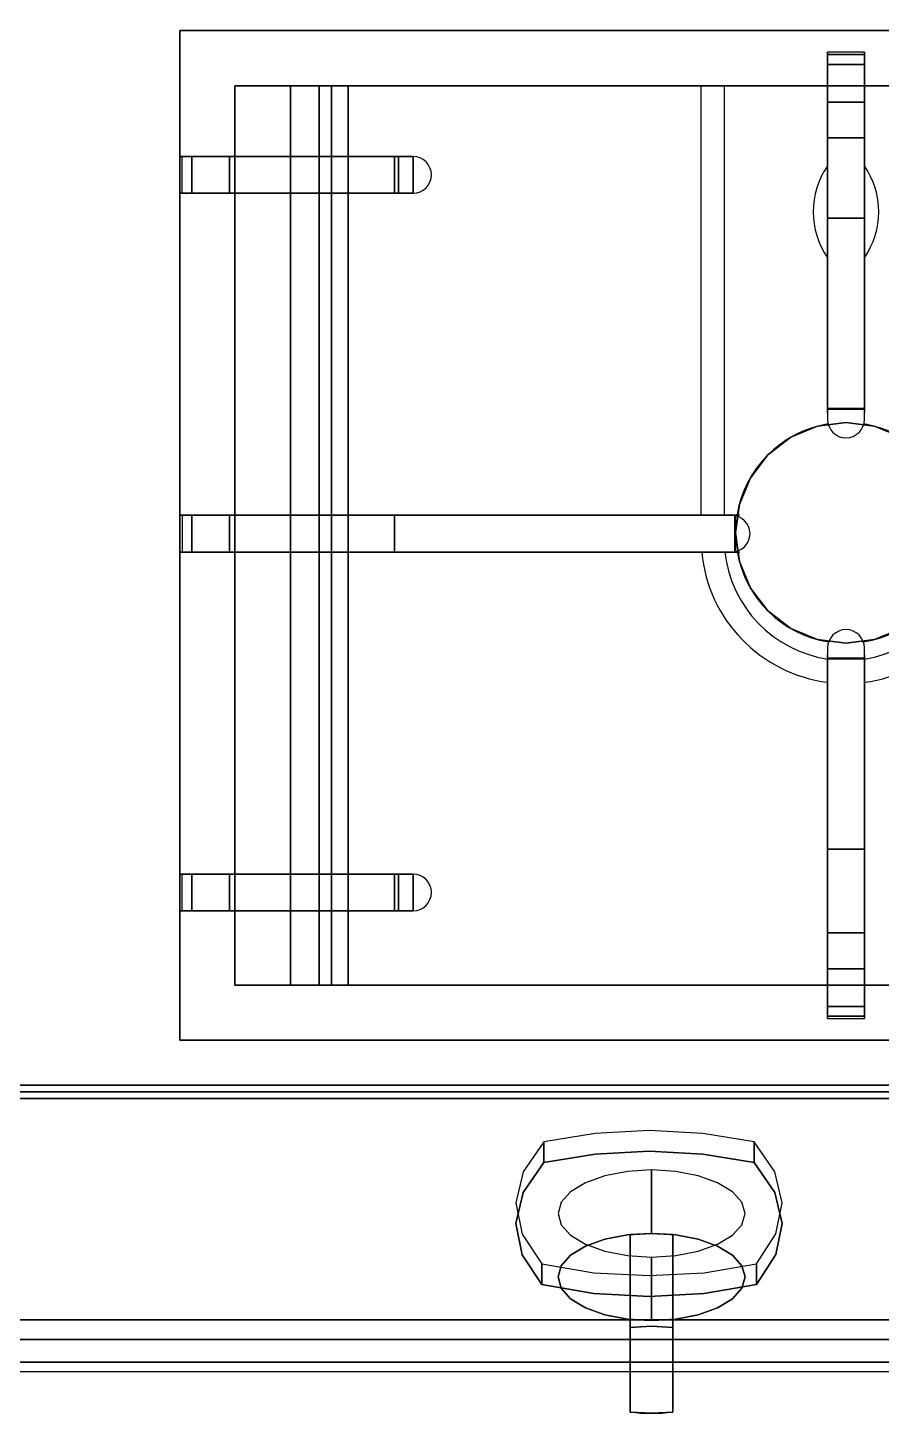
# Model space of a CAD drawing. Header units: millimetres. Extents: x -1 to 1223, y -741 to 23.
# Drawn here: x 772.9 to 1004.9, y -741.4 to -364.8 of the extents above; entities that cross this region are included whole.
import ezdxf

# ---------------------------------------------------------------- set-up
doc = ezdxf.new("R2010")
doc.units = ezdxf.units.MM
for name, color, linetype in [('PQ_200_2D', 1, 'Continuous'), ('PQ_200_3D', 1, 'Continuous'), ('PQ_204_2D', 7, 'Continuous'), ('PQ_204_3D', 7, 'Continuous'), ('PQ_BLUE_3D', 5, 'Continuous'), ('PQ_BRONZE_3D', 40, 'Continuous'), ('PQ_CHROMIUM_3D', 7, 'Continuous')]:
    doc.layers.add(name, color=color, linetype=linetype)

msp = doc.modelspace()

# ---------------------------------------------------------------- linework, layer by layer
at = {"layer": 'PQ_200_2D'}
msp.add_lwpolyline([(0, 0), (0, -730), (1200, -730), (1200, 0)], close=True, dxfattribs=at)
at = {"layer": 'PQ_200_3D'}
for points in [[(1200, -721.37, 900.61), (1200, 0, 900.61), (0, 0, 900.61), (0, -721.37, 900.61)], [(0, -103.19, 649.81), (1200, -103.19, 649.81), (1200, -652.22, 649.81), (0, -652.22, 649.81)], [(1200, -652.22, 649.81), (1200, -652.22, 661.47), (0, -652.22, 661.47), (0, -652.22, 649.81)], [(0, -653.99, 812.4), (1200, -653.99, 812.4), (1200, -727.47, 885.88), (0, -727.47, 885.88)], [(1200, -715.96, 694.58), (1200, -653.99, 812.4), (0, -653.99, 812.4), (0, -715.96, 694.58)], [(1200, -655.84, 664.61), (1200, -715.96, 656.16), (0, -715.96, 656.16), (0, -655.84, 664.61)], [(0, -715.96, 656.16), (1200, -715.96, 656.16), (1200, -715.96, 694.58), (0, -715.96, 694.58)]]:
    msp.add_3dface(points, dxfattribs=at)
for points, invisible_edges in [([(0, -652.22, 661.47), (1200, -652.22, 661.47), (1200, -652.32, 662.24), (0, -652.32, 662.24)], 4), ([(0, -652.32, 662.24), (1200, -652.32, 662.24), (1200, -652.59, 662.96), (0, -652.59, 662.96)], 5), ([(0, -652.59, 662.96), (1200, -652.59, 662.96), (1200, -653.04, 663.59), (0, -653.04, 663.59)], 5), ([(1200, -653.62, 664.1), (0, -653.62, 664.1), (0, -653.04, 663.59), (1200, -653.04, 663.59)], 5), ([(0, -653.62, 664.1), (1200, -653.62, 664.1), (1200, -654.31, 664.45), (0, -654.31, 664.45)], 5), ([(0, -654.31, 664.45), (1200, -654.31, 664.45), (1200, -655.06, 664.63), (0, -655.06, 664.63)], 5), ([(0, -655.06, 664.63), (1200, -655.06, 664.63), (1200, -655.84, 664.61), (0, -655.84, 664.61)], 1), ([(1200, -721.37, 900.61), (0, -721.37, 900.61), (0, -723.6, 900.32), (1200, -723.6, 900.32)], 4), ([(1200, -723.6, 900.32), (0, -723.6, 900.32), (0, -725.69, 899.46), (1200, -725.69, 899.46)], 5), ([(1200, -725.69, 899.46), (0, -725.69, 899.46), (0, -727.47, 898.08), (1200, -727.47, 898.08)], 5), ([(1200, -727.47, 898.08), (0, -727.47, 898.08), (0, -728.84, 896.3), (1200, -728.84, 896.3)], 5), ([(1200, -728.84, 887.67), (0, -728.84, 887.67), (0, -727.47, 885.88), (1200, -727.47, 885.88)], 1), ([(1200, -728.84, 896.3), (0, -728.84, 896.3), (0, -729.71, 894.22), (1200, -729.71, 894.22)], 5), ([(1200, -729.71, 889.75), (0, -729.71, 889.75), (0, -728.84, 887.67), (1200, -728.84, 887.67)], 5), ([(1200, -729.71, 894.22), (0, -729.71, 894.22), (0, -730, 891.98), (1200, -730, 891.98)], 5), ([(1200, -730, 891.98), (0, -730, 891.98), (0, -729.71, 889.75), (1200, -729.71, 889.75)], 5)]:
    msp.add_3dface(points, dxfattribs=dict(at, invisible_edges=invisible_edges))
at = {"layer": 'PQ_204_2D'}
for p, q in [((860.03, -399.85), (860.03, -380.64)), ((955.92, -497.35), (955.92, -380.64)), ((962.17, -380.64), (962.17, -497.35)), ((829.23, -409.85), (829.23, -497.35)), ((860.03, -497.35), (860.03, -409.85)), ((829.23, -507.35), (829.23, -594.85)), ((860.03, -594.85), (860.03, -507.35)), ((860.03, -625), (860.03, -604.85)), ((0, -715.96), (1200, -715.96))]:
    msp.add_line(p, q, dxfattribs=at)
msp.add_lwpolyline([(814.23, -365.64), (814.23, -640), (1176.36, -640), (1176.36, -365.64)], close=True, dxfattribs=at)
for points in [[(990.3, -371.52), (990.3, -471.29, 1), (1000.3, -471.29), (1000.3, -371.52)], [(1000.3, -634.12), (1000.3, -533.4, 1), (990.3, -533.4), (990.3, -634.12)]]:
    msp.add_lwpolyline(points, format="xyb", close=True, dxfattribs=at)
for points in [[(990.3, -380.64), (829.23, -380.64), (829.23, -399.85)], [(1161.36, -399.85), (1161.36, -380.64), (1000.3, -380.64)], [(829.23, -604.85), (829.23, -625), (990.3, -625)], [(1000.3, -625), (1161.36, -625), (1161.36, -604.85)]]:
    msp.add_lwpolyline(points, dxfattribs=at)
for points in [[(814.23, -409.85), (877.64, -409.85, 1), (877.64, -399.85), (814.23, -399.85)], [(814.23, -507.35), (964.22, -507.35, 1), (964.22, -497.35), (814.23, -497.35)], [(814.23, -604.85), (877.64, -604.85, 1), (877.64, -594.85), (814.23, -594.85)], [(936.67, -730), (936.67, -741.07, 0.053728), (948.24, -741.07), (948.24, -730)]]:
    msp.add_lwpolyline(points, format="xyb", dxfattribs=at)
for centre, radius, start, end in [((1008.39, -414.86), 21.99, 145.3641, 214.6359), ((982.2, -414.86), 21.99, 325.3641, 34.6359), ((995.3, -502.14), 30, 99.2908, 171.2076), ((995.3, -502.14), 30, 8.7924, 80.7092), ((995.3, -503.67), 39.38, 185.3598, 262.7046), ((995.3, -503.67), 33.13, 186.375, 261.3184), ((995.3, -502.14), 30, 189.5574, 260.9395), ((995.3, -502.14), 30, 279.0605, 350.4426), ((995.3, -503.67), 39.38, 277.2954, 354.6402), ((995.3, -503.67), 33.13, 278.6816, 353.625)]:
    msp.add_arc(centre, radius, start, end, dxfattribs=at)
at = {"layer": 'PQ_204_3D'}
for points, invisible_edges in [([(829.23, -380.64, 905.64), (1161.36, -380.64, 905.64), (1176.36, -365.64, 905.64), (814.23, -365.64, 905.64)], 10), ([(829.23, -625, 905.64), (829.23, -380.64, 905.64), (814.23, -365.64, 905.64), (814.23, -640, 905.64)], 10), ([(990.3, -398.54, 911.54), (990.3, -372.43, 921.73), (990.3, -371.53, 913.7), (990.3, -394.74, 905.64)], 5), ([(990.3, -372.14, 905.64), (990.3, -394.74, 905.64), (990.3, -371.53, 913.7)], 2), ([(990.3, -372.43, 921.73), (1000.3, -372.43, 921.73), (1000.3, -371.53, 913.7), (990.3, -371.53, 913.7)], 5), ([(1000.3, -372.14, 905.64), (990.3, -372.14, 905.64), (990.3, -371.53, 913.7), (1000.3, -371.53, 913.7)], 4), ([(990.3, -385.05, 934.21), (990.3, -374.83, 929.45), (990.3, -372.43, 921.73), (990.3, -398.54, 911.54)], 12), ([(1000.3, -372.43, 921.73), (990.3, -372.43, 921.73), (990.3, -374.83, 929.45), (1000.3, -374.83, 929.45)], 1), ([(1000.3, -394.74, 905.64), (1000.3, -372.14, 905.64), (1000.3, -371.53, 913.7), (1000.3, -398.54, 911.54)], 4), ([(1000.3, -398.54, 911.54), (1000.3, -371.53, 913.7), (1000.3, -372.43, 921.73), (1000.3, -385.05, 934.21)], 13), ([(1000.3, -372.43, 921.73), (1000.3, -374.83, 929.45), (1000.3, -385.05, 934.21)], 12), ([(1136.8, -380.64, 903.15), (1137.67, -380.64, 903.26), (1161.36, -380.64, 900.64), (829.23, -380.64, 900.64)], 10), ([(853.79, -380.64, 903.15), (1135.93, -380.64, 903.26), (1136.8, -380.64, 903.15), (829.23, -380.64, 900.64)], 13), ([(853.79, -380.64, 903.15), (829.23, -380.64, 900.64), (852.92, -380.64, 903.26)], 3), ([(852.1, -380.64, 903.57), (852.92, -380.64, 903.26), (829.23, -380.64, 900.64), (844.38, -380.64, 905.64)], 14), ([(829.23, -380.64, 900.64), (829.23, -380.64, 905.64), (844.38, -380.64, 905.64)], 12), ([(844.38, -380.64, 905.64), (848.36, -380.64, 905.03), (852.1, -380.64, 903.57)], 12), ([(848.36, -380.64, 905.03), (844.38, -380.64, 905.64), (844.38, -625, 905.64), (848.36, -625, 905.03)], 8), ([(848.36, -625, 905.03), (852.1, -625, 903.57), (852.1, -380.64, 903.57), (848.36, -380.64, 905.03)], 8), ([(852.92, -380.64, 903.26), (852.1, -380.64, 903.57), (852.1, -625, 903.57), (852.92, -625, 903.26)], 8), ([(853.79, -380.64, 903.15), (852.92, -380.64, 903.26), (852.92, -625, 903.26), (853.79, -625, 903.15)], 10), ([(1135.93, -380.64, 903.26), (853.79, -380.64, 903.15), (854.66, -380.64, 903.26)], 13), ([(853.79, -625, 903.15), (854.66, -625, 903.26), (854.66, -380.64, 903.26), (853.79, -380.64, 903.15)], 10), ([(1130.56, -380.64, 904.32), (1135.11, -380.64, 903.57), (1135.93, -380.64, 903.26), (854.66, -380.64, 903.26)], 13), ([(854.66, -380.64, 903.26), (855.49, -380.64, 903.57), (860.03, -380.64, 904.32), (1130.56, -380.64, 904.32)], 10), ([(855.49, -380.64, 903.57), (854.66, -380.64, 903.26), (854.66, -625, 903.26), (855.49, -625, 903.57)], 2), ([(855.49, -380.64, 903.57), (856.93, -380.64, 904.14), (858.47, -380.64, 904.39), (860.03, -380.64, 904.32)], 8), ([(855.49, -625, 903.57), (856.93, -625, 904.14), (856.93, -380.64, 904.14), (855.49, -380.64, 903.57)], 2), ([(856.93, -625, 904.14), (858.47, -625, 904.39), (858.47, -380.64, 904.39), (856.93, -380.64, 904.14)], 10), ([(858.47, -625, 904.39), (860.03, -625, 904.32), (860.03, -380.64, 904.32), (858.47, -380.64, 904.39)], 8), ([(990.3, -398.54, 911.54), (990.3, -403.67, 916.33), (990.3, -385.05, 934.21)], 14), ([(990.3, -409.81, 919.73), (990.3, -385.05, 934.21), (990.3, -403.67, 916.33)], 3), ([(990.3, -385.05, 934.21), (990.3, -409.81, 919.73), (990.3, -416.6, 921.52)], 13), ([(990.3, -468.35, 934.21), (990.3, -385.05, 934.21), (990.3, -416.6, 921.52), (990.3, -468.52, 931.83)], 10), ([(1000.3, -468.35, 934.21), (1000.3, -468.52, 931.83), (1000.3, -416.6, 921.52), (1000.3, -385.05, 934.21)], 5), ([(1000.3, -403.67, 916.33), (1000.3, -385.05, 934.21), (1000.3, -409.81, 919.73)], 3), ([(1000.3, -416.6, 921.52), (1000.3, -409.81, 919.73), (1000.3, -385.05, 934.21)], 14), ([(1000.3, -398.54, 911.54), (1000.3, -385.05, 934.21), (1000.3, -403.67, 916.33)], 3), ([(990.3, -394.74, 905.64), (1000.3, -394.74, 905.64), (1000.3, -398.54, 911.54), (990.3, -398.54, 911.54)], 4), ([(990.3, -398.54, 911.54), (1000.3, -398.54, 911.54), (1000.3, -403.67, 916.33), (990.3, -403.67, 916.33)], 5), ([(814.24, -399.85, 913.7), (815.14, -399.85, 921.73), (844.38, -399.85, 905.64), (814.85, -399.85, 905.64)], 2), ([(814.24, -409.85, 913.7), (814.24, -399.85, 913.7), (814.85, -399.85, 905.64), (814.85, -409.85, 905.64)], 1), ([(814.24, -399.85, 913.7), (814.24, -409.85, 913.7), (815.14, -409.85, 921.73), (815.14, -399.85, 921.73)], 5), ([(815.14, -399.85, 921.73), (817.54, -399.85, 929.45), (827.76, -399.85, 934.21), (844.38, -399.85, 905.64)], 12), ([(817.54, -409.85, 929.45), (817.54, -399.85, 929.45), (815.14, -399.85, 921.73), (815.14, -409.85, 921.73)], 4), ([(827.76, -399.85, 934.21), (873.65, -399.85, 934.21), (857.89, -399.85, 913.52), (844.38, -399.85, 905.64)], 10), ([(844.38, -409.85, 905.64), (844.38, -399.85, 905.64), (857.89, -399.85, 913.52), (857.89, -409.85, 913.52)], 4), ([(873.65, -399.85, 934.21), (874.89, -399.85, 921.18), (872.61, -399.85, 918.8), (857.89, -399.85, 913.52)], 9), ([(872.61, -399.85, 918.8), (872.61, -409.85, 918.8), (857.89, -409.85, 913.52), (857.89, -399.85, 913.52)], 4), ([(872.61, -409.85, 918.8), (872.61, -399.85, 918.8), (874.89, -399.85, 921.18), (874.89, -409.85, 921.18)], 4), ([(877.64, -399.85, 930.5), (877.48, -399.85, 927.2), (873.65, -399.85, 934.21), (874.64, -399.85, 934.09)], 10), ([(873.65, -399.85, 934.21), (877.48, -399.85, 927.2), (876.54, -399.85, 924.04), (874.89, -399.85, 921.18)], 9), ([(874.64, -409.85, 934.09), (874.64, -399.85, 934.09), (873.65, -399.85, 934.21), (873.65, -409.85, 934.21)], 1), ([(877.64, -399.85, 930.5), (874.64, -399.85, 934.09), (875.56, -399.85, 933.72)], 13), ([(875.56, -409.85, 933.72), (875.56, -399.85, 933.72), (874.64, -399.85, 934.09), (874.64, -409.85, 934.09)], 5), ([(874.89, -409.85, 921.18), (874.89, -399.85, 921.18), (876.54, -399.85, 924.04), (876.54, -409.85, 924.04)], 5), ([(877.64, -399.85, 930.5), (875.56, -399.85, 933.72), (876.37, -399.85, 933.14), (877.01, -399.85, 932.37)], 9), ([(875.56, -399.85, 933.72), (875.56, -409.85, 933.72), (876.37, -409.85, 933.14), (876.37, -399.85, 933.14)], 5), ([(876.37, -399.85, 933.14), (876.37, -409.85, 933.14), (877.01, -409.85, 932.37), (877.01, -399.85, 932.37)], 5), ([(877.48, -399.85, 927.2), (877.48, -409.85, 927.2), (876.54, -409.85, 924.04), (876.54, -399.85, 924.04)], 5), ([(877.44, -399.85, 931.47), (877.64, -399.85, 930.5), (877.01, -399.85, 932.37)], 2), ([(877.44, -409.85, 931.47), (877.44, -399.85, 931.47), (877.01, -399.85, 932.37), (877.01, -409.85, 932.37)], 5), ([(877.64, -409.85, 930.5), (877.64, -399.85, 930.5), (877.44, -399.85, 931.47), (877.44, -409.85, 931.47)], 4), ([(877.48, -409.85, 927.2), (877.48, -399.85, 927.2), (877.64, -399.85, 930.5), (877.64, -409.85, 930.5)], 1), ([(1000.3, -409.81, 919.73), (990.3, -409.81, 919.73), (990.3, -403.67, 916.33), (1000.3, -403.67, 916.33)], 5), ([(814.24, -409.85, 913.7), (814.85, -409.85, 905.64), (844.38, -409.85, 905.64), (815.14, -409.85, 921.73)], 4), ([(844.38, -409.85, 905.64), (857.89, -409.85, 913.52), (827.76, -409.85, 934.21), (815.14, -409.85, 921.73)], 14), ([(817.54, -409.85, 929.45), (815.14, -409.85, 921.73), (827.76, -409.85, 934.21)], 2), ([(827.76, -409.85, 934.21), (857.89, -409.85, 913.52), (873.65, -409.85, 934.21)], 3), ([(872.61, -409.85, 918.8), (874.89, -409.85, 921.18), (873.65, -409.85, 934.21), (857.89, -409.85, 913.52)], 6), ([(876.54, -409.85, 924.04), (877.48, -409.85, 927.2), (873.65, -409.85, 934.21), (874.89, -409.85, 921.18)], 6), ([(877.64, -409.85, 930.5), (874.64, -409.85, 934.09), (873.65, -409.85, 934.21), (877.48, -409.85, 927.2)], 5), ([(877.64, -409.85, 930.5), (876.37, -409.85, 933.14), (875.56, -409.85, 933.72), (874.64, -409.85, 934.09)], 9), ([(877.64, -409.85, 930.5), (877.44, -409.85, 931.47), (877.01, -409.85, 932.37), (876.37, -409.85, 933.14)], 8), ([(990.3, -409.81, 919.73), (1000.3, -409.81, 919.73), (1000.3, -416.6, 921.52), (990.3, -416.6, 921.52)], 1), ([(990.3, -468.35, 934.21), (990.3, -468.52, 931.83), (990.3, -468.65, 934.18)], 3), ([(1000.3, -468.35, 934.21), (990.3, -468.35, 934.21), (990.3, -468.65, 934.18), (1000.3, -468.65, 934.18)], 4), ([(990.3, -468.93, 934.07), (990.3, -468.65, 934.18), (990.3, -468.52, 931.83), (990.3, -469.17, 933.89)], 6), ([(990.3, -468.52, 931.83), (990.3, -469.49, 933.39), (990.3, -469.36, 933.66), (990.3, -469.17, 933.89)], 9), ([(990.3, -469.49, 933.39), (990.3, -468.52, 931.83), (990.3, -468.81, 931.91)], 13), ([(1000.3, -468.81, 931.91), (990.3, -468.81, 931.91), (990.3, -468.52, 931.83), (1000.3, -468.52, 931.83)], 1), ([(1000.3, -468.65, 934.18), (990.3, -468.65, 934.18), (990.3, -468.93, 934.07), (1000.3, -468.93, 934.07)], 5), ([(990.3, -469.55, 933.1), (990.3, -469.49, 933.39), (990.3, -468.81, 931.91), (990.3, -469.07, 932.06)], 10), ([(1000.3, -469.07, 932.06), (990.3, -469.07, 932.06), (990.3, -468.81, 931.91), (1000.3, -468.81, 931.91)], 5), ([(1000.3, -468.93, 934.07), (990.3, -468.93, 934.07), (990.3, -469.17, 933.89), (1000.3, -469.17, 933.89)], 5), ([(990.3, -469.28, 932.26), (990.3, -469.44, 932.52), (990.3, -469.53, 932.8), (990.3, -469.07, 932.06)], 4), ([(990.3, -469.55, 933.1), (990.3, -469.07, 932.06), (990.3, -469.53, 932.8)], 3), ([(1000.3, -469.28, 932.26), (990.3, -469.28, 932.26), (990.3, -469.07, 932.06), (1000.3, -469.07, 932.06)], 5), ([(1000.3, -469.17, 933.89), (990.3, -469.17, 933.89), (990.3, -469.36, 933.66), (1000.3, -469.36, 933.66)], 5), ([(1000.3, -469.44, 932.52), (990.3, -469.44, 932.52), (990.3, -469.28, 932.26), (1000.3, -469.28, 932.26)], 5), ([(1000.3, -469.36, 933.66), (990.3, -469.36, 933.66), (990.3, -469.49, 933.39), (1000.3, -469.49, 933.39)], 5), ([(1000.3, -469.53, 932.8), (990.3, -469.53, 932.8), (990.3, -469.44, 932.52), (1000.3, -469.44, 932.52)], 5), ([(1000.3, -469.49, 933.39), (990.3, -469.49, 933.39), (990.3, -469.55, 933.1), (1000.3, -469.55, 933.1)], 5), ([(990.3, -469.53, 932.8), (1000.3, -469.53, 932.8), (1000.3, -469.55, 933.1), (990.3, -469.55, 933.1)], 5), ([(1000.3, -468.35, 934.21), (1000.3, -468.65, 934.18), (1000.3, -468.52, 931.83)], 14), ([(1000.3, -469.49, 933.39), (1000.3, -469.55, 933.1), (1000.3, -468.81, 931.91), (1000.3, -468.52, 931.83)], 10), ([(1000.3, -468.52, 931.83), (1000.3, -469.17, 933.89), (1000.3, -469.36, 933.66), (1000.3, -469.49, 933.39)], 9), ([(1000.3, -468.93, 934.07), (1000.3, -469.17, 933.89), (1000.3, -468.52, 931.83), (1000.3, -468.65, 934.18)], 6), ([(1000.3, -469.55, 933.1), (1000.3, -469.53, 932.8), (1000.3, -469.07, 932.06), (1000.3, -468.81, 931.91)], 10), ([(1000.3, -469.53, 932.8), (1000.3, -469.44, 932.52), (1000.3, -469.28, 932.26), (1000.3, -469.07, 932.06)], 8), ([(844.38, -497.35, 905.64), (814.94, -497.35, 905.64), (814.28, -497.35, 913.72), (815.17, -497.35, 921.79)], 8), ([(815.17, -507.35, 921.79), (815.17, -497.35, 921.79), (814.28, -497.35, 913.72), (814.28, -507.35, 913.72)], 5), ([(814.94, -497.35, 905.64), (814.94, -507.35, 905.64), (814.28, -507.35, 913.72), (814.28, -497.35, 913.72)], 4), ([(827.76, -497.35, 934.21), (857.91, -497.35, 913.53), (844.38, -497.35, 905.64), (815.17, -497.35, 921.79)], 13), ([(827.76, -497.35, 934.21), (815.17, -497.35, 921.79), (817.56, -497.35, 929.54)], 1), ([(815.17, -497.35, 921.79), (815.17, -507.35, 921.79), (817.56, -507.35, 929.54), (817.56, -497.35, 929.54)], 1), ([(872.64, -497.35, 918.81), (827.76, -497.35, 934.21), (965.13, -497.35, 934.21)], 13), ([(857.91, -497.35, 913.53), (827.76, -497.35, 934.21), (872.64, -497.35, 918.81)], 3), ([(844.38, -507.35, 905.64), (844.38, -497.35, 905.64), (857.91, -497.35, 913.53), (857.91, -507.35, 913.53)], 4), ([(872.64, -497.35, 918.81), (872.64, -507.35, 918.81), (857.91, -507.35, 913.53), (857.91, -497.35, 913.53)], 4), ([(965.13, -497.35, 934.21), (965.43, -497.35, 934.18), (965.3, -497.35, 931.83), (872.64, -497.35, 918.81)], 10), ([(965.13, -497.35, 934.21), (965.13, -507.35, 934.21), (965.43, -507.35, 934.18), (965.43, -497.35, 934.18)], 4), ([(966.14, -497.35, 933.66), (966.27, -497.35, 933.39), (965.3, -497.35, 931.83), (965.95, -497.35, 933.89)], 6), ([(966.27, -497.35, 933.39), (966.33, -497.35, 933.1), (965.59, -497.35, 931.91), (965.3, -497.35, 931.83)], 10), ([(965.71, -497.35, 934.07), (965.95, -497.35, 933.89), (965.3, -497.35, 931.83), (965.43, -497.35, 934.18)], 6), ([(965.59, -497.35, 931.91), (965.59, -507.35, 931.91), (965.3, -507.35, 931.83), (965.3, -497.35, 931.83)], 1), ([(965.43, -497.35, 934.18), (965.43, -507.35, 934.18), (965.71, -507.35, 934.07), (965.71, -497.35, 934.07)], 5), ([(966.33, -497.35, 933.1), (966.31, -497.35, 932.8), (965.85, -497.35, 932.06), (965.59, -497.35, 931.91)], 10), ([(965.85, -497.35, 932.06), (965.85, -507.35, 932.06), (965.59, -507.35, 931.91), (965.59, -497.35, 931.91)], 5), ([(965.71, -497.35, 934.07), (965.71, -507.35, 934.07), (965.95, -507.35, 933.89), (965.95, -497.35, 933.89)], 5), ([(966.31, -497.35, 932.8), (966.22, -497.35, 932.52), (966.06, -497.35, 932.26), (965.85, -497.35, 932.06)], 8), ([(966.06, -497.35, 932.26), (966.06, -507.35, 932.26), (965.85, -507.35, 932.06), (965.85, -497.35, 932.06)], 5), ([(965.95, -497.35, 933.89), (965.95, -507.35, 933.89), (966.14, -507.35, 933.66), (966.14, -497.35, 933.66)], 5), ([(966.22, -497.35, 932.52), (966.22, -507.35, 932.52), (966.06, -507.35, 932.26), (966.06, -497.35, 932.26)], 5), ([(966.14, -497.35, 933.66), (966.14, -507.35, 933.66), (966.27, -507.35, 933.39), (966.27, -497.35, 933.39)], 5), ([(966.31, -497.35, 932.8), (966.31, -507.35, 932.8), (966.22, -507.35, 932.52), (966.22, -497.35, 932.52)], 5), ([(966.27, -497.35, 933.39), (966.27, -507.35, 933.39), (966.33, -507.35, 933.1), (966.33, -497.35, 933.1)], 5), ([(966.31, -507.35, 932.8), (966.31, -497.35, 932.8), (966.33, -497.35, 933.1), (966.33, -507.35, 933.1)], 5), ([(814.28, -507.35, 913.72), (814.94, -507.35, 905.64), (844.38, -507.35, 905.64), (815.17, -507.35, 921.79)], 4), ([(827.76, -507.35, 934.21), (817.56, -507.35, 929.54), (815.17, -507.35, 921.79), (844.38, -507.35, 905.64)], 12), ([(844.38, -507.35, 905.64), (857.91, -507.35, 913.53), (827.76, -507.35, 934.21)], 14), ([(872.64, -507.35, 918.81), (827.76, -507.35, 934.21), (857.91, -507.35, 913.53)], 3), ([(872.64, -507.35, 918.81), (965.3, -507.35, 931.83), (965.13, -507.35, 934.21), (827.76, -507.35, 934.21)], 10), ([(965.43, -507.35, 934.18), (965.13, -507.35, 934.21), (965.3, -507.35, 931.83), (965.71, -507.35, 934.07)], 6), ([(965.95, -507.35, 933.89), (965.71, -507.35, 934.07), (965.3, -507.35, 931.83)], 14), ([(965.3, -507.35, 931.83), (966.27, -507.35, 933.39), (966.14, -507.35, 933.66), (965.95, -507.35, 933.89)], 9), ([(966.27, -507.35, 933.39), (965.3, -507.35, 931.83), (965.59, -507.35, 931.91)], 13), ([(966.33, -507.35, 933.1), (966.27, -507.35, 933.39), (965.59, -507.35, 931.91), (965.85, -507.35, 932.06)], 10), ([(966.06, -507.35, 932.26), (966.22, -507.35, 932.52), (966.31, -507.35, 932.8), (965.85, -507.35, 932.06)], 4), ([(966.33, -507.35, 933.1), (965.85, -507.35, 932.06), (966.31, -507.35, 932.8)], 3), ([(990.3, -535.15, 933.1), (990.3, -535.16, 932.8), (990.3, -535.63, 932.06), (990.3, -535.89, 931.91)], 10), ([(990.3, -535.21, 933.39), (990.3, -535.15, 933.1), (990.3, -535.89, 931.91), (990.3, -536.18, 931.83)], 10), ([(990.3, -535.21, 933.39), (1000.3, -535.21, 933.39), (1000.3, -535.15, 933.1), (990.3, -535.15, 933.1)], 5), ([(1000.3, -535.16, 932.8), (990.3, -535.16, 932.8), (990.3, -535.15, 933.1), (1000.3, -535.15, 933.1)], 5), ([(990.3, -535.16, 932.8), (990.3, -535.25, 932.52), (990.3, -535.41, 932.26), (990.3, -535.63, 932.06)], 8), ([(1000.3, -535.25, 932.52), (990.3, -535.25, 932.52), (990.3, -535.16, 932.8), (1000.3, -535.16, 932.8)], 5), ([(990.3, -535.33, 933.66), (990.3, -535.21, 933.39), (990.3, -536.18, 931.83), (990.3, -535.53, 933.89)], 6), ([(1000.3, -535.21, 933.39), (990.3, -535.21, 933.39), (990.3, -535.33, 933.66), (1000.3, -535.33, 933.66)], 5), ([(1000.3, -535.41, 932.26), (990.3, -535.41, 932.26), (990.3, -535.25, 932.52), (1000.3, -535.25, 932.52)], 5), ([(1000.3, -535.33, 933.66), (990.3, -535.33, 933.66), (990.3, -535.53, 933.89), (1000.3, -535.53, 933.89)], 5), ([(1000.3, -535.63, 932.06), (990.3, -535.63, 932.06), (990.3, -535.41, 932.26), (1000.3, -535.41, 932.26)], 5), ([(990.3, -535.77, 934.07), (990.3, -535.53, 933.89), (990.3, -536.18, 931.83), (990.3, -536.05, 934.18)], 6), ([(1000.3, -535.53, 933.89), (990.3, -535.53, 933.89), (990.3, -535.77, 934.07), (1000.3, -535.77, 934.07)], 5), ([(1000.3, -535.89, 931.91), (990.3, -535.89, 931.91), (990.3, -535.63, 932.06), (1000.3, -535.63, 932.06)], 5), ([(1000.3, -535.77, 934.07), (990.3, -535.77, 934.07), (990.3, -536.05, 934.18), (1000.3, -536.05, 934.18)], 5), ([(990.3, -535.89, 931.91), (1000.3, -535.89, 931.91), (1000.3, -536.18, 931.83), (990.3, -536.18, 931.83)], 1), ([(990.3, -536.34, 934.21), (990.3, -536.05, 934.18), (990.3, -536.18, 931.83), (990.3, -588.09, 921.52)], 10), ([(1000.3, -536.05, 934.18), (990.3, -536.05, 934.18), (990.3, -536.34, 934.21), (1000.3, -536.34, 934.21)], 1), ([(990.3, -588.09, 921.52), (990.3, -595.12, 919.88), (990.3, -620.59, 934.21), (990.3, -536.34, 934.21)], 10), ([(1000.3, -535.21, 933.39), (1000.3, -536.18, 931.83), (1000.3, -535.89, 931.91), (1000.3, -535.15, 933.1)], 5), ([(1000.3, -535.15, 933.1), (1000.3, -535.89, 931.91), (1000.3, -535.63, 932.06), (1000.3, -535.16, 932.8)], 5), ([(1000.3, -535.16, 932.8), (1000.3, -535.63, 932.06), (1000.3, -535.41, 932.26), (1000.3, -535.25, 932.52)], 1), ([(1000.3, -536.18, 931.83), (1000.3, -535.21, 933.39), (1000.3, -535.33, 933.66), (1000.3, -535.53, 933.89)], 9), ([(1000.3, -535.77, 934.07), (1000.3, -536.05, 934.18), (1000.3, -536.18, 931.83), (1000.3, -535.53, 933.89)], 6), ([(1000.3, -536.34, 934.21), (1000.3, -536.18, 931.83), (1000.3, -536.05, 934.18)], 3), ([(1000.3, -588.09, 921.52), (1000.3, -536.18, 931.83), (1000.3, -536.34, 934.21), (1000.3, -620.59, 934.21)], 10), ([(990.3, -588.09, 921.52), (1000.3, -588.09, 921.52), (1000.3, -595.12, 919.88), (990.3, -595.12, 919.88)], 4), ([(1000.3, -620.59, 934.21), (1000.3, -595.12, 919.88), (1000.3, -588.09, 921.52)], 13), ([(844.38, -594.85, 905.64), (814.85, -594.85, 905.64), (814.24, -594.85, 913.7), (815.14, -594.85, 921.73)], 8), ([(815.14, -604.85, 921.73), (815.14, -594.85, 921.73), (814.24, -594.85, 913.7), (814.24, -604.85, 913.7)], 5), ([(814.85, -594.85, 905.64), (814.85, -604.85, 905.64), (814.24, -604.85, 913.7), (814.24, -594.85, 913.7)], 4), ([(827.76, -594.85, 934.21), (844.38, -594.85, 905.64), (815.14, -594.85, 921.73), (817.54, -594.85, 929.45)], 3), ([(815.14, -594.85, 921.73), (815.14, -604.85, 921.73), (817.54, -604.85, 929.45), (817.54, -594.85, 929.45)], 1), ([(857.89, -594.85, 913.52), (844.38, -594.85, 905.64), (827.76, -594.85, 934.21), (873.65, -594.85, 934.21)], 10), ([(844.38, -604.85, 905.64), (844.38, -594.85, 905.64), (857.89, -594.85, 913.52), (857.89, -604.85, 913.52)], 4), ([(873.65, -594.85, 934.21), (874.89, -594.85, 921.18), (872.61, -594.85, 918.8), (857.89, -594.85, 913.52)], 9), ([(872.61, -594.85, 918.8), (872.61, -604.85, 918.8), (857.89, -604.85, 913.52), (857.89, -594.85, 913.52)], 4), ([(874.89, -594.85, 921.18), (874.89, -604.85, 921.18), (872.61, -604.85, 918.8), (872.61, -594.85, 918.8)], 1), ([(873.65, -594.85, 934.21), (877.48, -594.85, 927.2), (876.54, -594.85, 924.04), (874.89, -594.85, 921.18)], 9), ([(877.64, -594.85, 930.5), (877.48, -594.85, 927.2), (873.65, -594.85, 934.21), (874.64, -594.85, 934.09)], 10), ([(873.65, -594.85, 934.21), (873.65, -604.85, 934.21), (874.64, -604.85, 934.09), (874.64, -594.85, 934.09)], 4), ([(875.56, -594.85, 933.72), (876.37, -594.85, 933.14), (877.64, -594.85, 930.5), (874.64, -594.85, 934.09)], 6), ([(874.64, -594.85, 934.09), (874.64, -604.85, 934.09), (875.56, -604.85, 933.72), (875.56, -594.85, 933.72)], 5), ([(874.89, -604.85, 921.18), (874.89, -594.85, 921.18), (876.54, -594.85, 924.04), (876.54, -604.85, 924.04)], 5), ([(876.37, -604.85, 933.14), (876.37, -594.85, 933.14), (875.56, -594.85, 933.72), (875.56, -604.85, 933.72)], 5), ([(877.01, -594.85, 932.37), (877.44, -594.85, 931.47), (877.64, -594.85, 930.5), (876.37, -594.85, 933.14)], 4), ([(877.01, -604.85, 932.37), (877.01, -594.85, 932.37), (876.37, -594.85, 933.14), (876.37, -604.85, 933.14)], 5), ([(877.48, -594.85, 927.2), (877.48, -604.85, 927.2), (876.54, -604.85, 924.04), (876.54, -594.85, 924.04)], 5), ([(877.01, -594.85, 932.37), (877.01, -604.85, 932.37), (877.44, -604.85, 931.47), (877.44, -594.85, 931.47)], 5), ([(877.44, -594.85, 931.47), (877.44, -604.85, 931.47), (877.64, -604.85, 930.5), (877.64, -594.85, 930.5)], 1), ([(877.64, -594.85, 930.5), (877.64, -604.85, 930.5), (877.48, -604.85, 927.2), (877.48, -594.85, 927.2)], 4), ([(990.3, -595.12, 919.88), (990.3, -601.5, 916.53), (990.3, -620.59, 934.21)], 14), ([(990.3, -595.12, 919.88), (1000.3, -595.12, 919.88), (1000.3, -601.5, 916.53), (990.3, -601.5, 916.53)], 5), ([(1000.3, -595.12, 919.88), (1000.3, -620.59, 934.21), (1000.3, -601.5, 916.53)], 3), ([(990.3, -620.59, 934.21), (990.3, -601.5, 916.53), (990.3, -606.84, 911.68)], 13), ([(1000.3, -606.84, 911.68), (990.3, -606.84, 911.68), (990.3, -601.5, 916.53), (1000.3, -601.5, 916.53)], 5), ([(1000.3, -620.59, 934.21), (1000.3, -606.84, 911.68), (1000.3, -601.5, 916.53)], 13), ([(814.24, -604.85, 913.7), (814.85, -604.85, 905.64), (844.38, -604.85, 905.64), (815.14, -604.85, 921.73)], 4), ([(827.76, -604.85, 934.21), (817.54, -604.85, 929.45), (815.14, -604.85, 921.73), (844.38, -604.85, 905.64)], 12), ([(827.76, -604.85, 934.21), (844.38, -604.85, 905.64), (857.89, -604.85, 913.52), (873.65, -604.85, 934.21)], 5), ([(873.65, -604.85, 934.21), (857.89, -604.85, 913.52), (872.61, -604.85, 918.8), (874.89, -604.85, 921.18)], 9), ([(877.64, -604.85, 930.5), (874.64, -604.85, 934.09), (873.65, -604.85, 934.21), (877.48, -604.85, 927.2)], 5), ([(873.65, -604.85, 934.21), (874.89, -604.85, 921.18), (876.54, -604.85, 924.04), (877.48, -604.85, 927.2)], 9), ([(875.56, -604.85, 933.72), (874.64, -604.85, 934.09), (877.64, -604.85, 930.5)], 14), ([(876.37, -604.85, 933.14), (875.56, -604.85, 933.72), (877.64, -604.85, 930.5), (877.01, -604.85, 932.37)], 6), ([(877.01, -604.85, 932.37), (877.64, -604.85, 930.5), (877.44, -604.85, 931.47)], 1), ([(990.3, -633.21, 921.73), (990.3, -630.81, 929.45), (990.3, -620.59, 934.21), (990.3, -606.84, 911.68)], 12), ([(990.3, -634.12, 913.7), (990.3, -633.21, 921.73), (990.3, -606.84, 911.68), (990.3, -610.78, 905.64)], 10), ([(990.3, -606.84, 911.68), (1000.3, -606.84, 911.68), (1000.3, -610.78, 905.64), (990.3, -610.78, 905.64)], 1), ([(1000.3, -634.12, 913.7), (1000.3, -633.5, 905.64), (1000.3, -610.78, 905.64), (1000.3, -606.84, 911.68)], 8), ([(1000.3, -633.21, 921.73), (1000.3, -634.12, 913.7), (1000.3, -606.84, 911.68), (1000.3, -620.59, 934.21)], 14), ([(990.3, -633.5, 905.64), (990.3, -634.12, 913.7), (990.3, -610.78, 905.64)], 2), ([(1000.3, -620.59, 934.21), (1000.3, -630.81, 929.45), (1000.3, -633.21, 921.73)], 12), ([(1176.36, -640, 905.64), (1161.36, -625, 905.64), (829.23, -625, 905.64), (814.23, -640, 905.64)], 5), ([(844.38, -625, 905.64), (829.23, -625, 905.64), (829.23, -625, 900.64), (852.1, -625, 903.57)], 12), ([(1161.36, -625, 900.64), (1137.67, -625, 903.26), (1136.8, -625, 903.15), (829.23, -625, 900.64)], 5), ([(829.23, -625, 900.64), (852.92, -625, 903.26), (852.1, -625, 903.57)], 13), ([(853.79, -625, 903.15), (852.92, -625, 903.26), (829.23, -625, 900.64), (1136.8, -625, 903.15)], 14), ([(844.38, -625, 905.64), (852.1, -625, 903.57), (848.36, -625, 905.03)], 1), ([(853.79, -625, 903.15), (1136.8, -625, 903.15), (1135.93, -625, 903.26), (854.66, -625, 903.26)], 5), ([(1130.56, -625, 904.32), (860.03, -625, 904.32), (854.66, -625, 903.26), (1135.93, -625, 903.26)], 14), ([(855.49, -625, 903.57), (854.66, -625, 903.26), (860.03, -625, 904.32)], 14), ([(858.47, -625, 904.39), (856.93, -625, 904.14), (855.49, -625, 903.57), (860.03, -625, 904.32)], 4), ([(1000.3, -630.81, 929.45), (990.3, -630.81, 929.45), (990.3, -633.21, 921.73), (1000.3, -633.21, 921.73)], 4), ([(990.3, -634.12, 913.7), (1000.3, -634.12, 913.7), (1000.3, -633.21, 921.73), (990.3, -633.21, 921.73)], 5), ([(1000.3, -634.12, 913.7), (990.3, -634.12, 913.7), (990.3, -633.5, 905.64), (1000.3, -633.5, 905.64)], 1)]:
    msp.add_3dface(points, dxfattribs=dict(at, invisible_edges=invisible_edges))
for points in [[(814.23, -365.64, 900.64), (814.23, -365.64, 905.64), (1176.36, -365.64, 905.64), (1176.36, -365.64, 900.64)], [(814.23, -640, 900.64), (814.23, -640, 905.64), (814.23, -365.64, 905.64), (814.23, -365.64, 900.64)], [(990.3, -372.14, 905.64), (1000.3, -372.14, 905.64), (1000.3, -394.74, 905.64), (990.3, -394.74, 905.64)], [(990.3, -385.05, 934.21), (1000.3, -385.05, 934.21), (1000.3, -374.83, 929.45), (990.3, -374.83, 929.45)], [(829.23, -380.64, 905.64), (829.23, -380.64, 900.64), (829.23, -625, 900.64), (829.23, -625, 905.64)], [(844.38, -625, 905.64), (844.38, -380.64, 905.64), (829.23, -380.64, 905.64), (829.23, -625, 905.64)], [(1161.36, -380.64, 900.64), (1161.36, -380.64, 905.64), (829.23, -380.64, 905.64), (829.23, -380.64, 900.64)], [(829.23, -380.64, 905.64), (829.23, -625, 905.64), (829.23, -625, 900.64), (829.23, -380.64, 900.64)], [(1130.56, -625, 904.32), (1130.56, -380.64, 904.32), (860.03, -380.64, 904.32), (860.03, -625, 904.32)], [(1000.3, -468.35, 934.21), (1000.3, -385.05, 934.21), (990.3, -385.05, 934.21), (990.3, -468.35, 934.21)], [(817.54, -409.85, 929.45), (827.76, -409.85, 934.21), (827.76, -399.85, 934.21), (817.54, -399.85, 929.45)], [(827.76, -399.85, 934.21), (827.76, -409.85, 934.21), (873.65, -409.85, 934.21), (873.65, -399.85, 934.21)], [(990.3, -416.6, 921.52), (1000.3, -416.6, 921.52), (1000.3, -468.52, 931.83), (990.3, -468.52, 931.83)], [(827.76, -507.35, 934.21), (827.76, -497.35, 934.21), (817.56, -497.35, 929.54), (817.56, -507.35, 929.54)], [(965.13, -507.35, 934.21), (965.13, -497.35, 934.21), (827.76, -497.35, 934.21), (827.76, -507.35, 934.21)], [(872.64, -497.35, 918.81), (965.3, -497.35, 931.83), (965.3, -507.35, 931.83), (872.64, -507.35, 918.81)], [(990.3, -536.18, 931.83), (1000.3, -536.18, 931.83), (1000.3, -588.09, 921.52), (990.3, -588.09, 921.52)], [(990.3, -620.59, 934.21), (1000.3, -620.59, 934.21), (1000.3, -536.34, 934.21), (990.3, -536.34, 934.21)], [(827.76, -604.85, 934.21), (827.76, -594.85, 934.21), (817.54, -594.85, 929.45), (817.54, -604.85, 929.45)], [(873.65, -594.85, 934.21), (827.76, -594.85, 934.21), (827.76, -604.85, 934.21), (873.65, -604.85, 934.21)], [(1000.3, -610.78, 905.64), (1000.3, -633.5, 905.64), (990.3, -633.5, 905.64), (990.3, -610.78, 905.64)], [(990.3, -630.81, 929.45), (1000.3, -630.81, 929.45), (1000.3, -620.59, 934.21), (990.3, -620.59, 934.21)], [(829.23, -625, 900.64), (829.23, -625, 905.64), (1161.36, -625, 905.64), (1161.36, -625, 900.64)], [(1176.36, -640, 900.64), (1176.36, -640, 905.64), (814.23, -640, 905.64), (814.23, -640, 900.64)]]:
    msp.add_3dface(points, dxfattribs=at)
at = {"layer": 'PQ_BLUE_3D'}
for points, invisible_edges in [([(913.21, -673.24, 789.46), (927.13, -670.96, 793.79), (927.13, -665.34, 790.84), (913.21, -667.62, 786.5)], 2), ([(941.79, -664.56, 792.31), (927.13, -665.34, 790.84), (927.13, -670.96, 793.79)], 14), ([(941.79, -664.56, 792.31), (927.13, -670.96, 793.79), (941.79, -670.18, 795.26)], 13), ([(956.44, -665.34, 790.84), (941.79, -664.56, 792.31), (941.79, -670.18, 795.26)], 14), ([(956.44, -670.96, 793.79), (956.44, -665.34, 790.84), (941.79, -670.18, 795.26)], 3), ([(970.36, -667.62, 786.5), (956.44, -665.34, 790.84), (956.44, -670.96, 793.79), (970.36, -673.24, 789.46)], 2), ([(913.21, -667.62, 786.5), (907.59, -675.72, 771.1), (907.59, -681.34, 774.06)], 14), ([(913.21, -667.62, 786.5), (907.59, -681.34, 774.06), (913.21, -673.24, 789.46)], 1), ([(907.59, -681.34, 774.06), (975.94, -681.34, 774.05), (941.79, -670.18, 795.26)], 15), ([(941.79, -670.18, 795.26), (927.13, -670.96, 793.79), (907.59, -681.34, 774.06)], 14), ([(956.44, -670.96, 793.79), (941.79, -670.18, 795.26), (975.94, -681.34, 774.05)], 14), ([(970.36, -673.24, 789.46), (975.94, -675.72, 771.1), (970.36, -667.62, 786.5)], 1), ([(927.13, -670.96, 793.79), (913.21, -673.24, 789.46), (907.59, -681.34, 774.06)], 12), ([(975.94, -681.34, 774.05), (970.36, -673.24, 789.46), (956.44, -670.96, 793.79)], 12), ([(975.94, -675.72, 771.1), (970.36, -673.24, 789.46), (975.94, -681.34, 774.05)], 13), ([(907.59, -681.34, 774.06), (907.59, -675.72, 771.1), (905.59, -689.8, 757.97)], 3), ([(907.59, -675.72, 771.1), (905.59, -684.18, 755.01), (905.59, -689.8, 757.97)], 14), ([(977.93, -684.18, 755.01), (975.94, -675.72, 771.1), (975.94, -681.34, 774.05)], 14), ([(905.59, -689.8, 757.97), (977.93, -689.8, 757.97), (907.59, -681.34, 774.06)], 3), ([(977.93, -689.8, 757.97), (975.94, -681.34, 774.05), (907.59, -681.34, 774.06)], 14), ([(977.93, -684.18, 755.01), (975.94, -681.34, 774.05), (977.93, -689.8, 757.97)], 13), ([(905.59, -684.18, 755.01), (907.28, -692.66, 738.9), (907.28, -698.28, 741.85)], 14), ([(905.59, -684.18, 755.01), (907.28, -698.28, 741.85), (905.59, -689.8, 757.97)], 13), ([(977.93, -689.8, 757.97), (976.25, -698.27, 741.86), (976.25, -692.65, 738.9), (977.93, -684.18, 755.01)], 10), ([(907.28, -698.28, 741.85), (977.93, -689.8, 757.97), (905.59, -689.8, 757.97)], 3), ([(907.28, -698.28, 741.85), (976.25, -698.27, 741.86), (977.93, -689.8, 757.97)], 13), ([(907.28, -692.66, 738.9), (912.6, -706.42, 726.36), (907.28, -698.28, 741.85)], 13), ([(912.6, -706.42, 726.36), (907.28, -692.66, 738.9), (912.6, -700.8, 723.41)], 1), ([(970.97, -700.8, 723.41), (976.25, -692.65, 738.9), (976.25, -698.27, 741.86)], 14), ([(976.25, -698.27, 741.86), (907.28, -698.28, 741.85), (941.78, -709.6, 720.32)], 15), ([(926.8, -708.79, 721.85), (941.78, -709.6, 720.32), (907.28, -698.28, 741.85)], 14), ([(907.28, -698.28, 741.85), (912.6, -706.42, 726.36), (926.8, -708.79, 721.85)], 12), ([(956.77, -708.79, 721.85), (976.25, -698.27, 741.86), (941.78, -709.6, 720.32)], 3), ([(956.77, -708.79, 721.85), (970.97, -706.42, 726.36), (976.25, -698.27, 741.86)], 12), ([(970.97, -700.8, 723.41), (976.25, -698.27, 741.86), (970.97, -706.42, 726.36)], 1), ([(912.6, -700.8, 723.41), (926.8, -703.17, 718.9), (926.8, -708.79, 721.85), (912.6, -706.42, 726.36)], 2), ([(926.8, -708.79, 721.85), (926.8, -703.17, 718.9), (941.78, -709.6, 720.32)], 3), ([(926.8, -703.17, 718.9), (941.78, -703.98, 717.37), (941.78, -709.6, 720.32)], 14), ([(941.78, -703.98, 717.37), (956.77, -703.17, 718.9), (956.77, -708.79, 721.85)], 14), ([(941.78, -703.98, 717.37), (956.77, -708.79, 721.85), (941.78, -709.6, 720.32)], 13), ([(970.97, -706.42, 726.36), (956.77, -708.79, 721.85), (956.77, -703.17, 718.9), (970.97, -700.8, 723.41)], 2)]:
    msp.add_3dface(points, dxfattribs=dict(at, invisible_edges=invisible_edges))
at = {"layer": 'PQ_BRONZE_3D'}
for points, invisible_edges in [([(1010.3, -476.16, 922.77), (1003.06, -473.16, 922.77), (995.3, -472.14, 922.77), (969.31, -487.14, 922.77)], 12), ([(987.53, -473.16, 922.77), (980.3, -476.16, 922.77), (969.31, -487.14, 922.77), (995.3, -472.14, 922.77)], 6), ([(980.3, -476.16, 922.77), (987.53, -473.16, 922.77), (987.53, -473.16, 904.32), (980.3, -476.16, 904.32)], 10), ([(995.3, -472.14, 904.32), (987.53, -473.16, 904.32), (987.53, -473.16, 922.77), (995.3, -472.14, 922.77)], 2), ([(1003.06, -473.16, 922.77), (1003.06, -473.16, 904.32), (995.3, -472.14, 904.32), (995.3, -472.14, 922.77)], 1), ([(1010.3, -476.16, 922.77), (1010.3, -476.16, 904.32), (1003.06, -473.16, 904.32), (1003.06, -473.16, 922.77)], 5), ([(1003.06, -531.12, 922.77), (1010.3, -476.16, 922.77), (966.32, -509.9, 922.77), (980.3, -528.12, 922.77)], 15), ([(966.32, -509.9, 922.77), (1010.3, -476.16, 922.77), (969.31, -487.14, 922.77), (966.32, -494.38, 922.77)], 11), ([(974.08, -480.93, 922.77), (969.31, -487.14, 922.77), (980.3, -476.16, 922.77)], 2), ([(980.3, -476.16, 922.77), (980.3, -476.16, 904.32), (974.08, -480.93, 904.32), (974.08, -480.93, 922.77)], 5), ([(1010.3, -476.16, 922.77), (1003.06, -531.12, 922.77), (1010.3, -528.12, 922.77), (1024.27, -509.9, 922.77)], 13), ([(974.08, -480.93, 922.77), (974.08, -480.93, 904.32), (969.31, -487.14, 904.32), (969.31, -487.14, 922.77)], 5), ([(969.31, -487.14, 922.77), (969.31, -487.14, 904.32), (966.32, -494.38, 904.32), (966.32, -494.38, 922.77)], 5), ([(965.3, -502.14, 922.77), (966.32, -509.9, 922.77), (966.32, -494.38, 922.77)], 2), ([(966.32, -494.38, 922.77), (966.32, -494.38, 904.32), (965.3, -502.14, 904.32), (965.3, -502.14, 922.77)], 5), ([(966.32, -509.9, 904.32), (966.32, -509.9, 922.77), (965.3, -502.14, 922.77), (965.3, -502.14, 904.32)], 5), ([(969.31, -517.14, 922.77), (974.08, -523.35, 922.77), (980.3, -528.12, 922.77), (966.32, -509.9, 922.77)], 4), ([(966.32, -509.9, 922.77), (966.32, -509.9, 904.32), (969.31, -517.14, 904.32), (969.31, -517.14, 922.77)], 5), ([(969.31, -517.14, 922.77), (969.31, -517.14, 904.32), (974.08, -523.35, 904.32), (974.08, -523.35, 922.77)], 5), ([(974.08, -523.35, 922.77), (974.08, -523.35, 904.32), (980.3, -528.12, 904.32), (980.3, -528.12, 922.77)], 5), ([(987.53, -531.12, 922.77), (995.3, -532.14, 922.77), (1003.06, -531.12, 922.77), (980.3, -528.12, 922.77)], 4), ([(980.3, -528.12, 922.77), (980.3, -528.12, 904.32), (987.53, -531.12, 904.32), (987.53, -531.12, 922.77)], 5), ([(1003.06, -531.12, 922.77), (1003.06, -531.12, 904.32), (1010.3, -528.12, 904.32), (1010.3, -528.12, 922.77)], 5), ([(987.53, -531.12, 922.77), (987.53, -531.12, 904.32), (995.3, -532.14, 904.32), (995.3, -532.14, 922.77)], 1), ([(1003.06, -531.12, 904.32), (1003.06, -531.12, 922.77), (995.3, -532.14, 922.77), (995.3, -532.14, 904.32)], 1)]:
    msp.add_3dface(points, dxfattribs=dict(at, invisible_edges=invisible_edges))
at = {"layer": 'PQ_CHROMIUM_3D'}
for points, invisible_edges in [([(929.76, -676.84, 775.78), (924.5, -678.72, 772.21), (924.5, -695.98, 781.29)], 14), ([(924.5, -695.98, 781.29), (929.76, -694.1, 784.86), (929.76, -676.84, 775.78)], 14), ([(929.76, -676.84, 775.78), (929.76, -694.1, 784.86), (935.88, -675.66, 778.03)], 3), ([(935.88, -675.66, 778.03), (929.76, -694.1, 784.86), (935.88, -692.92, 787.11)], 13), ([(942.46, -675.26, 778.79), (935.88, -675.66, 778.03), (935.88, -692.92, 787.11), (942.46, -692.52, 787.87)], 2), ([(942.46, -692.52, 787.87), (949.03, -692.92, 787.11), (949.03, -675.66, 778.03), (942.46, -675.26, 778.79)], 2), ([(949.03, -692.92, 787.11), (955.16, -676.84, 775.78), (949.03, -675.66, 778.03)], 13), ([(955.16, -694.1, 784.86), (955.16, -676.84, 775.78), (949.03, -692.92, 787.11)], 3), ([(955.16, -694.1, 784.86), (960.42, -678.72, 772.21), (955.16, -676.84, 775.78)], 13), ([(917.92, -701.28, 771.21), (920.46, -681.17, 767.55), (917.92, -684.02, 762.13)], 13), ([(917.92, -701.28, 771.21), (920.46, -698.43, 776.63), (920.46, -681.17, 767.55)], 14), ([(924.5, -678.72, 772.21), (920.46, -681.17, 767.55), (920.46, -698.43, 776.63), (924.5, -695.98, 781.29)], 10), ([(955.16, -694.1, 784.86), (960.42, -695.98, 781.29), (960.42, -678.72, 772.21)], 14), ([(964.45, -681.17, 767.55), (960.42, -678.72, 772.21), (960.42, -695.98, 781.29), (964.45, -698.43, 776.63)], 10), ([(964.45, -681.17, 767.55), (964.45, -698.43, 776.63), (966.99, -684.02, 762.13)], 3), ([(917.06, -704.34, 765.39), (917.92, -701.28, 771.21), (917.92, -684.02, 762.13)], 14), ([(917.92, -684.02, 762.13), (917.06, -687.08, 756.31), (917.06, -704.34, 765.39)], 14), ([(964.45, -698.43, 776.63), (966.99, -701.28, 771.21), (966.99, -684.02, 762.13)], 14), ([(966.99, -684.02, 762.13), (966.99, -701.28, 771.21), (967.86, -687.08, 756.31)], 3), ([(917.06, -687.08, 756.31), (917.92, -690.14, 750.5), (917.92, -707.4, 759.57), (917.06, -704.34, 765.39)], 10), ([(967.86, -704.34, 765.39), (966.99, -707.4, 759.57), (966.99, -690.14, 750.5), (967.86, -687.08, 756.31)], 10), ([(967.86, -687.08, 756.31), (966.99, -701.28, 771.21), (967.86, -704.34, 765.39)], 13), ([(917.92, -690.14, 750.5), (920.46, -692.99, 745.07), (920.46, -710.25, 754.15), (917.92, -707.4, 759.57)], 10), ([(949.03, -692.92, 787.11), (942.46, -692.52, 787.87), (935.88, -692.92, 787.11)], 12), ([(942.46, -692.52, 787.87), (936.67, -692.83, 787.28), (936.67, -718.04, 800.54)], 12), ([(942.46, -692.52, 787.87), (936.67, -718.04, 800.54), (942.46, -717.73, 801.14)], 13), ([(942.46, -717.73, 801.14), (948.24, -692.83, 787.28), (942.46, -692.52, 787.87)], 13), ([(964.45, -692.99, 745.07), (966.99, -690.14, 750.5), (966.99, -707.4, 759.57), (964.45, -710.25, 754.15)], 10), ([(949.03, -692.92, 787.11), (917.92, -701.28, 771.21), (967.86, -704.34, 765.39)], 15), ([(924.5, -695.98, 781.29), (917.92, -701.28, 771.21), (949.03, -692.92, 787.11)], 15), ([(917.92, -701.28, 771.21), (924.5, -695.98, 781.29), (920.46, -698.43, 776.63)], 1), ([(924.5, -712.7, 749.5), (920.46, -710.25, 754.15), (920.46, -692.99, 745.07), (924.5, -695.44, 740.42)], 10), ([(935.88, -692.92, 787.11), (929.76, -694.1, 784.86), (924.5, -695.98, 781.29)], 12), ([(924.5, -695.98, 781.29), (949.03, -692.92, 787.11), (935.88, -692.92, 787.11)], 15), ([(929.76, -714.58, 745.92), (924.5, -712.7, 749.5), (924.5, -695.44, 740.42), (929.76, -697.32, 736.85)], 10), ([(948.24, -718.04, 800.54), (948.24, -692.83, 787.28), (942.46, -717.73, 801.14)], 2), ([(949.03, -692.92, 787.11), (967.86, -704.34, 765.39), (960.42, -695.98, 781.29)], 15), ([(949.03, -692.92, 787.11), (960.42, -695.98, 781.29), (955.16, -694.1, 784.86)], 1), ([(955.16, -697.32, 736.85), (960.42, -695.44, 740.42), (960.42, -712.7, 749.5), (955.16, -714.58, 745.92)], 10), ([(960.42, -695.44, 740.42), (964.45, -692.99, 745.07), (964.45, -710.25, 754.15), (960.42, -712.7, 749.5)], 10), ([(960.42, -695.98, 781.29), (967.86, -704.34, 765.39), (964.45, -698.43, 776.63)], 3), ([(929.76, -714.58, 745.92), (929.76, -697.32, 736.85), (935.88, -698.5, 734.6), (935.88, -715.76, 743.68)], 5), ([(935.88, -715.76, 743.68), (935.88, -698.5, 734.6), (942.46, -698.91, 733.83), (942.46, -716.17, 742.91)], 1), ([(942.46, -698.91, 733.83), (949.03, -698.5, 734.6), (949.03, -715.76, 743.68), (942.46, -716.17, 742.91)], 2), ([(949.03, -698.5, 734.6), (955.16, -697.32, 736.85), (955.16, -714.58, 745.92), (949.03, -715.76, 743.68)], 10), ([(964.45, -698.43, 776.63), (967.86, -704.34, 765.39), (966.99, -701.28, 771.21)], 1), ([(917.06, -704.34, 765.39), (967.86, -704.34, 765.39), (917.92, -701.28, 771.21)], 3), ([(949.03, -715.76, 743.68), (967.86, -704.34, 765.39), (917.06, -704.34, 765.39)], 15), ([(942.46, -716.17, 742.91), (949.03, -715.76, 743.68), (917.06, -704.34, 765.39)], 14), ([(935.88, -715.76, 743.68), (942.46, -716.17, 742.91), (917.06, -704.34, 765.39)], 14), ([(917.06, -704.34, 765.39), (924.5, -712.7, 749.5), (935.88, -715.76, 743.68)], 15), ([(920.46, -710.25, 754.15), (924.5, -712.7, 749.5), (917.06, -704.34, 765.39)], 14), ([(917.06, -704.34, 765.39), (917.92, -707.4, 759.57), (920.46, -710.25, 754.15)], 12), ([(964.45, -710.25, 754.15), (967.86, -704.34, 765.39), (949.03, -715.76, 743.68)], 15), ([(967.86, -704.34, 765.39), (964.45, -710.25, 754.15), (966.99, -707.4, 759.57)], 1), ([(955.16, -714.58, 745.92), (964.45, -710.25, 754.15), (949.03, -715.76, 743.68)], 3), ([(964.45, -710.25, 754.15), (955.16, -714.58, 745.92), (960.42, -712.7, 749.5)], 1), ([(935.88, -715.76, 743.68), (924.5, -712.7, 749.5), (929.76, -714.58, 745.92)], 1), ([(936.67, -741.07, 756.77), (936.67, -715.85, 743.5), (942.46, -741.38, 756.17)], 2), ([(942.46, -741.38, 756.17), (936.67, -715.85, 743.5), (942.46, -716.17, 742.91)], 13), ([(936.67, -718.04, 800.54), (948.24, -718.04, 800.54), (942.46, -717.73, 801.14)], 1), ([(936.67, -741.07, 756.77), (948.24, -741.07, 756.77), (948.24, -718.04, 800.54), (936.67, -718.04, 800.54)], 5), ([(948.24, -715.85, 743.5), (948.24, -741.07, 756.77), (942.46, -741.38, 756.17)], 12), ([(948.24, -715.85, 743.5), (942.46, -741.38, 756.17), (942.46, -716.17, 742.91)], 3), ([(942.46, -741.38, 756.17), (948.24, -741.07, 756.77), (936.67, -741.07, 756.77)], 2)]:
    msp.add_3dface(points, dxfattribs=dict(at, invisible_edges=invisible_edges))
for points in [[(936.67, -715.85, 743.5), (936.67, -741.07, 756.77), (936.67, -718.04, 800.54), (936.67, -692.83, 787.28)], [(948.24, -692.83, 787.28), (948.24, -718.04, 800.54), (948.24, -741.07, 756.77), (948.24, -715.85, 743.5)]]:
    msp.add_3dface(points, dxfattribs=at)

doc.saveas('drawing.dxf')
